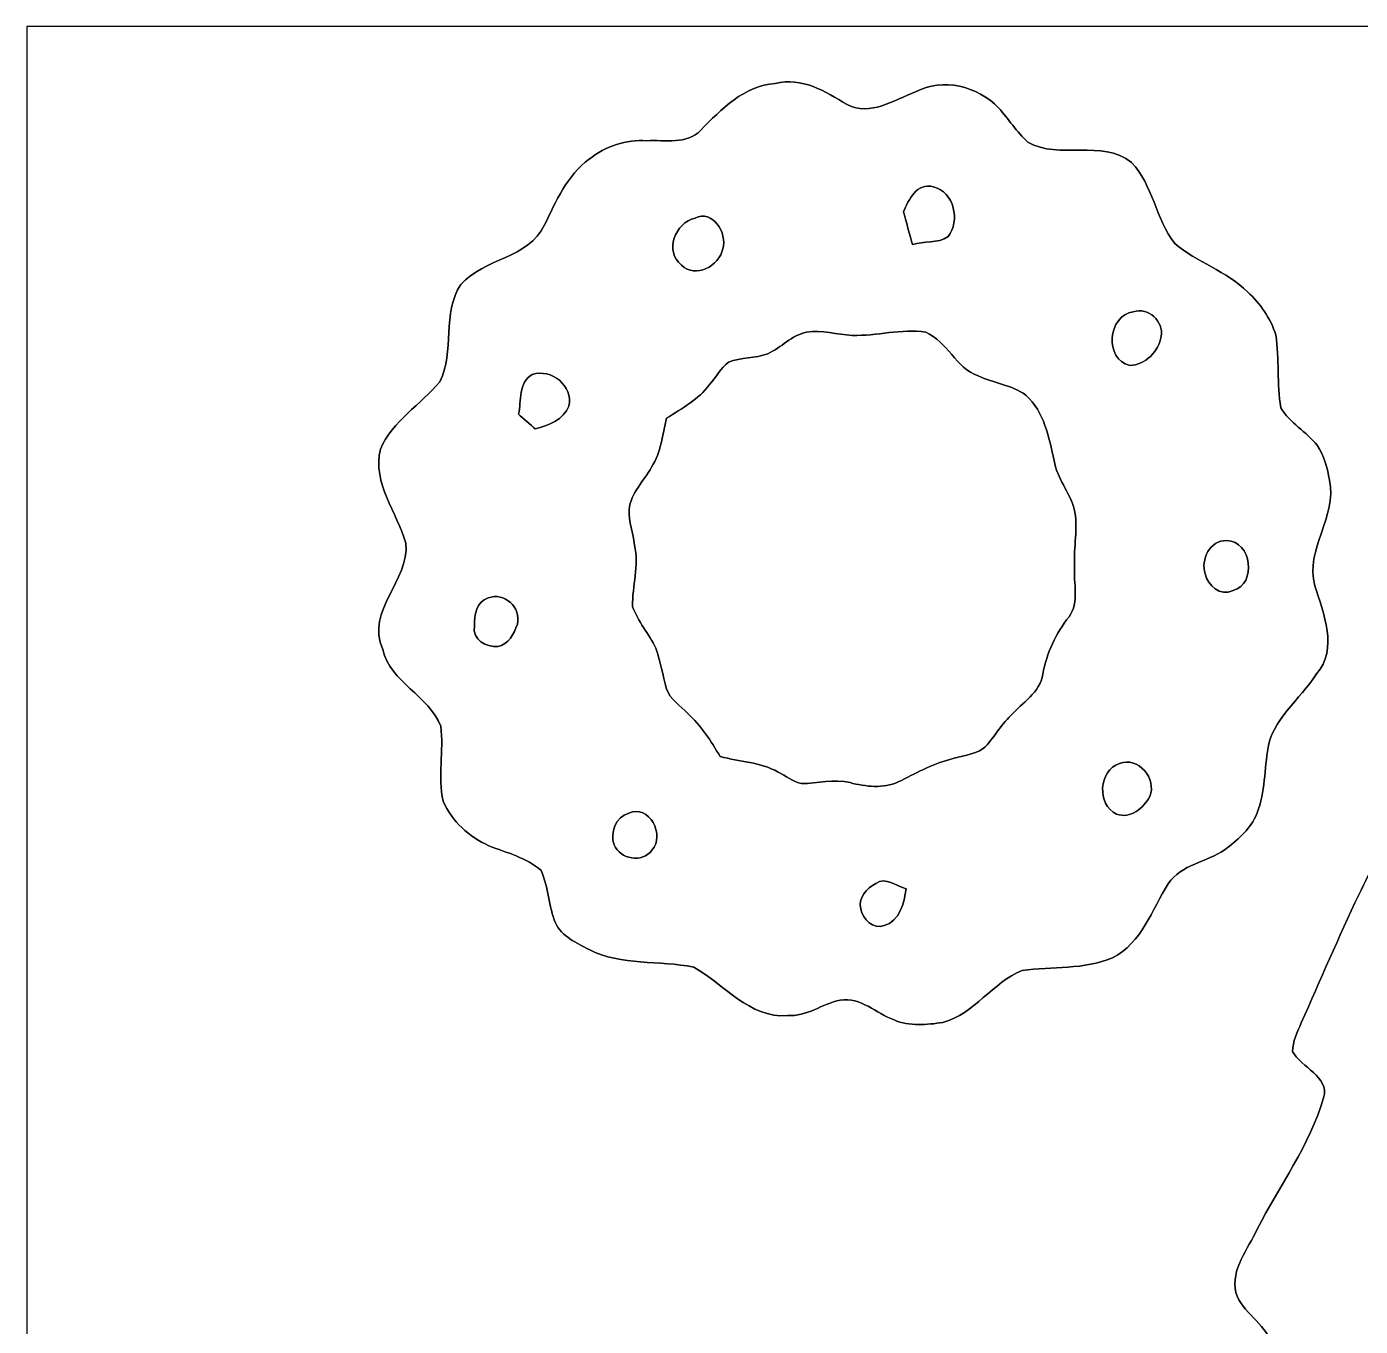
# Model space of a CAD drawing. Header units: centimetres. Extents: x -16.8 to 16.8, y -16.7 to 16.7.
# Drawn here: x -16.77 to 0.29, y 0.03 to 16.67 of the extents above; entities that cross this region are included whole.
import ezdxf

# ---------------------------------------------------------------- set-up
doc = ezdxf.new("R2010")
doc.units = ezdxf.units.CM
doc.header["$MEASUREMENT"] = 0
doc.layers.add('Layer 1', color=7, linetype='Continuous')

msp = doc.modelspace()

# ---------------------------------------------------------------- linework, layer by layer
at = {"layer": 'Layer 1', "color": 7}
for points, knots in [([(-16.77458, 16.66875), (-16.77458, 16.66875), (16.77458, 16.66875), (16.77458, 16.66875), (16.77458, 16.66875), (16.77458, 16.66875), (16.77458, -16.66875), (16.77458, -16.66875), (16.77458, -16.66875), (16.77458, -16.66875), (-16.77458, -16.66875), (-16.77458, -16.66875), (-16.77458, -16.66875), (-16.77458, -16.66875), (-16.77458, 16.66875), (-16.77458, 16.66875), (-16.77458, 16.66875), (-16.77458, 16.66875), (-16.77458, 16.66875), (-16.77458, 16.66875)], [0, 0, 0, 0, 0.16666667, 0.16666667, 0.16666667, 0.16666667, 0.33333333, 0.33333333, 0.33333333, 0.33333333, 0.5, 0.5, 0.5, 0.5, 0.66666667, 0.66666667, 0.66666667, 0.66666667, 1, 1, 1, 1]), ([(-7.19808, 15.94273), (-7.59354, 15.91451), (-7.88635, 15.60971), (-8.14846, 15.34477), (-8.14846, 15.34477), (-8.32132, 15.15216), (-8.61201, 15.22342), (-8.83849, 15.2086), (-8.83849, 15.2086), (-9.10449, 15.2273), (-9.36837, 15.14016), (-9.57509, 14.97365), (-9.57509, 14.97365), (-9.85943, 14.76657), (-9.99878, 14.43567), (-10.14801, 14.13051), (-10.14801, 14.13051), (-10.35368, 13.69836), (-10.92271, 13.70542), (-11.21833, 13.36957), (-11.21833, 13.36957), (-11.46528, 13.00339), (-11.29242, 12.50809), (-11.48786, 12.12391), (-11.48786, 12.12391), (-11.73057, 11.82793), (-12.09428, 11.62473), (-12.2488, 11.26102), (-12.2488, 11.26102), (-12.3504, 10.8137), (-12.03819, 10.4588), (-11.92248, 10.05805), (-11.92248, 10.05805), (-11.87415, 9.56698), (-12.44141, 9.20291), (-12.21846, 8.69703), (-12.21846, 8.69703), (-12.11827, 8.27087), (-11.62685, 8.11001), (-11.47657, 7.71349), (-11.47657, 7.71349), (-11.43212, 7.3981), (-11.51855, 7.07002), (-11.44693, 6.75569), (-11.44693, 6.75569), (-11.33581, 6.49817), (-11.11321, 6.29779), (-10.85956, 6.18384), (-10.85956, 6.18384), (-10.63237, 6.09177), (-10.37661, 6.03285), (-10.18928, 5.86493), (-10.18928, 5.86493), (-10.09932, 5.65221), (-10.09509, 5.40985), (-10.0076, 5.19501), (-10.0076, 5.19501), (-9.92752, 5.02179), (-9.73667, 4.93854), (-9.57686, 4.85352), (-9.57686, 4.85352), (-9.1634, 4.64467), (-8.67974, 4.72052), (-8.23948, 4.6295), (-8.23948, 4.6295), (-7.85001, 4.41713), (-7.52828, 3.97157), (-7.03933, 4.01003), (-7.03933, 4.01003), (-6.79238, 3.99344), (-6.59553, 4.1596), (-6.36517, 4.20793), (-6.36517, 4.20793), (-6.09812, 4.24886), (-5.90691, 4.03895), (-5.67514, 3.95358), (-5.67514, 3.95358), (-5.47829, 3.86856), (-5.25604, 3.89255), (-5.04966, 3.92077), (-5.04966, 3.92077), (-4.64503, 4.03331), (-4.41643, 4.43512), (-4.03401, 4.58858), (-4.03401, 4.58858), (-3.65266, 4.63762), (-3.24309, 4.59599), (-2.88078, 4.7498), (-2.88078, 4.7498), (-2.50578, 4.93712), (-2.37631, 5.3661), (-2.16747, 5.69701), (-2.16747, 5.69701), (-1.99778, 5.94924), (-1.67464, 5.97182), (-1.44039, 6.1341), (-1.44039, 6.1341), (-1.29081, 6.25228), (-1.13348, 6.37787), (-1.05022, 6.55461), (-1.05022, 6.55461), (-0.92851, 6.81708), (-0.93874, 7.11165), (-0.89817, 7.3914), (-0.89817, 7.3914), (-0.84843, 7.80274), (-0.47837, 8.05145), (-0.27023, 8.38306), (-0.27023, 8.38306), (0.01517, 8.70091), (-0.18486, 9.16376), (-0.29034, 9.51265), (-0.29034, 9.51265), (-0.42298, 9.98361), (0.00141, 10.39389), (-0.10478, 10.86379), (-0.10478, 10.86379), (-0.12841, 11.01972), (-0.17321, 11.17812), (-0.26141, 11.31041), (-0.26141, 11.31041), (-0.40252, 11.48397), (-0.60925, 11.59686), (-0.72778, 11.78983), (-0.72778, 11.78983), (-0.77858, 12.0964), (-0.74401, 12.4139), (-0.79163, 12.72187), (-0.79163, 12.72187), (-0.85513, 12.93601), (-0.98954, 13.1258), (-1.15394, 13.27467), (-1.15394, 13.27467), (-1.42205, 13.54137), (-1.79917, 13.65144), (-2.08456, 13.89486), (-2.08456, 13.89486), (-2.3308, 14.20883), (-2.35938, 14.63851), (-2.63596, 14.93202), (-2.63596, 14.93202), (-3.02013, 15.23294), (-3.556, 14.95919), (-3.96487, 15.19096), (-3.96487, 15.19096), (-4.10598, 15.3229), (-4.21111, 15.48694), (-4.33917, 15.63052), (-4.33917, 15.63052), (-4.60446, 15.9064), (-5.05213, 16.0214), (-5.40032, 15.83443), (-5.40032, 15.83443), (-5.6769, 15.73283), (-5.97747, 15.51622), (-6.27698, 15.67074), (-6.27698, 15.67074), (-6.55532, 15.84007), (-6.852, 16.02811), (-7.19808, 15.94273), (-7.19808, 15.94273), (-7.19808, 15.94273), (-7.19808, 15.94273), (-7.19808, 15.94273)], [0, 0, 0, 0, 0.02380952, 0.02380952, 0.02380952, 0.02380952, 0.04761905, 0.04761905, 0.04761905, 0.04761905, 0.07142857, 0.07142857, 0.07142857, 0.07142857, 0.0952381, 0.0952381, 0.0952381, 0.0952381, 0.11904762, 0.11904762, 0.11904762, 0.11904762, 0.14285714, 0.14285714, 0.14285714, 0.14285714, 0.16666667, 0.16666667, 0.16666667, 0.16666667, 0.19047619, 0.19047619, 0.19047619, 0.19047619, 0.21428571, 0.21428571, 0.21428571, 0.21428571, 0.23809524, 0.23809524, 0.23809524, 0.23809524, 0.26190476, 0.26190476, 0.26190476, 0.26190476, 0.28571429, 0.28571429, 0.28571429, 0.28571429, 0.30952381, 0.30952381, 0.30952381, 0.30952381, 0.33333333, 0.33333333, 0.33333333, 0.33333333, 0.35714286, 0.35714286, 0.35714286, 0.35714286, 0.38095238, 0.38095238, 0.38095238, 0.38095238, 0.4047619, 0.4047619, 0.4047619, 0.4047619, 0.42857143, 0.42857143, 0.42857143, 0.42857143, 0.45238095, 0.45238095, 0.45238095, 0.45238095, 0.47619048, 0.47619048, 0.47619048, 0.47619048, 0.5, 0.5, 0.5, 0.5, 0.52380952, 0.52380952, 0.52380952, 0.52380952, 0.54761905, 0.54761905, 0.54761905, 0.54761905, 0.57142857, 0.57142857, 0.57142857, 0.57142857, 0.5952381, 0.5952381, 0.5952381, 0.5952381, 0.61904762, 0.61904762, 0.61904762, 0.61904762, 0.64285714, 0.64285714, 0.64285714, 0.64285714, 0.66666667, 0.66666667, 0.66666667, 0.66666667, 0.69047619, 0.69047619, 0.69047619, 0.69047619, 0.71428571, 0.71428571, 0.71428571, 0.71428571, 0.73809524, 0.73809524, 0.73809524, 0.73809524, 0.76190476, 0.76190476, 0.76190476, 0.76190476, 0.78571429, 0.78571429, 0.78571429, 0.78571429, 0.80952381, 0.80952381, 0.80952381, 0.80952381, 0.83333333, 0.83333333, 0.83333333, 0.83333333, 0.85714286, 0.85714286, 0.85714286, 0.85714286, 0.88095238, 0.88095238, 0.88095238, 0.88095238, 0.9047619, 0.9047619, 0.9047619, 0.9047619, 0.92857143, 0.92857143, 0.92857143, 0.92857143, 0.95238095, 0.95238095, 0.95238095, 0.95238095, 1, 1, 1, 1]), ([(-5.55484, 14.29985), (-5.48852, 14.45084), (-5.38551, 14.68155), (-5.17208, 14.61699), (-5.17208, 14.61699), (-4.90643, 14.55843), (-4.82494, 14.1792), (-4.98475, 13.98129), (-4.98475, 13.98129), (-5.11351, 13.88851), (-5.29802, 13.92978), (-5.44089, 13.87969), (-5.44089, 13.87969), (-5.46947, 13.98482), (-5.52626, 14.19472), (-5.55484, 14.29985)], [0, 0, 0, 0, 0.2, 0.2, 0.2, 0.2, 0.4, 0.4, 0.4, 0.4, 0.6, 0.6, 0.6, 0.6, 1, 1, 1, 1]), ([(-8.22184, 14.21836), (-7.99606, 14.33089), (-7.80697, 14.02468), (-7.86624, 13.82536), (-7.86624, 13.82536), (-7.90893, 13.60734), (-8.21866, 13.43731), (-8.3947, 13.61757), (-8.3947, 13.61757), (-8.62365, 13.78973), (-8.47443, 14.16121), (-8.22184, 14.21836)], [0, 0, 0, 0, 0.25, 0.25, 0.25, 0.25, 0.5, 0.5, 0.5, 0.5, 1, 1, 1, 1]), ([(-2.61373, 13.01715), (-2.42253, 13.08629), (-2.2225, 12.89262), (-2.25778, 12.70459), (-2.25778, 12.70459), (-2.28706, 12.51303), (-2.46168, 12.33487), (-2.65924, 12.33346), (-2.65924, 12.33346), (-2.98768, 12.40155), (-2.94146, 12.97905), (-2.61373, 13.01715)], [0, 0, 0, 0, 0.25, 0.25, 0.25, 0.25, 0.5, 0.5, 0.5, 0.5, 1, 1, 1, 1]), ([(-6.79626, 12.75962), (-6.59906, 12.79172), (-6.40609, 12.72364), (-6.20995, 12.71729), (-6.20995, 12.71729), (-5.89668, 12.70529), (-5.58236, 12.8083), (-5.27015, 12.7568), (-5.27015, 12.7568), (-4.99286, 12.63967), (-4.88491, 12.29995), (-4.5974, 12.198), (-4.5974, 12.198), (-4.39879, 12.10839), (-4.16948, 12.08158), (-3.98956, 11.95211), (-3.98956, 11.95211), (-3.75003, 11.73868), (-3.69535, 11.41095), (-3.6262, 11.11568), (-3.6262, 11.11568), (-3.59093, 10.8899), (-3.43394, 10.71245), (-3.37009, 10.49761), (-3.37009, 10.49761), (-3.31576, 10.25313), (-3.38032, 10.00548), (-3.3655, 9.75889), (-3.3655, 9.75889), (-3.38279, 9.54758), (-3.29918, 9.30134), (-3.4357, 9.11542), (-3.4357, 9.11542), (-3.60645, 8.90058), (-3.7211, 8.65117), (-3.77331, 8.38165), (-3.77331, 8.38165), (-3.80753, 8.1407), (-4.03543, 8.01723), (-4.18112, 7.84895), (-4.18112, 7.84895), (-4.31765, 7.72477), (-4.40055, 7.55438), (-4.53355, 7.42738), (-4.53355, 7.42738), (-4.65914, 7.34166), (-4.82177, 7.33778), (-4.96182, 7.28874), (-4.96182, 7.28874), (-5.19642, 7.22912), (-5.40526, 7.10389), (-5.62257, 7.00123), (-5.62257, 7.00123), (-5.81519, 6.91197), (-6.03991, 6.93984), (-6.23888, 6.99206), (-6.23888, 6.99206), (-6.44384, 7.04638), (-6.65304, 6.97442), (-6.85941, 6.97971), (-6.85941, 6.97971), (-6.96983, 7.00123), (-7.05944, 7.0799), (-7.15963, 7.12611), (-7.15963, 7.12611), (-7.38434, 7.25876), (-7.65563, 7.25664), (-7.90081, 7.32719), (-7.90081, 7.32719), (-8.0204, 7.52299), (-8.14141, 7.72301), (-8.31533, 7.87576), (-8.31533, 7.87576), (-8.40669, 7.97807), (-8.54357, 8.05533), (-8.58696, 8.19326), (-8.58696, 8.19326), (-8.63424, 8.36612), (-8.66563, 8.54392), (-8.72243, 8.71396), (-8.72243, 8.71396), (-8.81204, 8.8967), (-8.95668, 9.05298), (-9.02053, 9.24842), (-9.02053, 9.24842), (-9.0297, 9.51018), (-8.93057, 9.77159), (-8.9976, 10.033), (-8.9976, 10.033), (-9.01277, 10.18434), (-9.07239, 10.33145), (-9.06709, 10.48456), (-9.06709, 10.48456), (-9.04628, 10.70222), (-8.87554, 10.84933), (-8.77746, 11.03171), (-8.77746, 11.03171), (-8.65505, 11.21798), (-8.64235, 11.44729), (-8.58661, 11.65684), (-8.58661, 11.65684), (-8.39117, 11.78419), (-8.17421, 11.89461), (-8.03522, 12.08864), (-8.03522, 12.08864), (-7.95267, 12.18142), (-7.89129, 12.29572), (-7.79321, 12.37439), (-7.79321, 12.37439), (-7.63305, 12.43753), (-7.45208, 12.41742), (-7.29192, 12.48234), (-7.29192, 12.48234), (-7.11906, 12.55959), (-6.98535, 12.71764), (-6.79626, 12.75962)], [0, 0, 0, 0, 0.03333333, 0.03333333, 0.03333333, 0.03333333, 0.06666667, 0.06666667, 0.06666667, 0.06666667, 0.1, 0.1, 0.1, 0.1, 0.13333333, 0.13333333, 0.13333333, 0.13333333, 0.16666667, 0.16666667, 0.16666667, 0.16666667, 0.2, 0.2, 0.2, 0.2, 0.23333333, 0.23333333, 0.23333333, 0.23333333, 0.26666667, 0.26666667, 0.26666667, 0.26666667, 0.3, 0.3, 0.3, 0.3, 0.33333333, 0.33333333, 0.33333333, 0.33333333, 0.36666667, 0.36666667, 0.36666667, 0.36666667, 0.4, 0.4, 0.4, 0.4, 0.43333333, 0.43333333, 0.43333333, 0.43333333, 0.46666667, 0.46666667, 0.46666667, 0.46666667, 0.5, 0.5, 0.5, 0.5, 0.53333333, 0.53333333, 0.53333333, 0.53333333, 0.56666667, 0.56666667, 0.56666667, 0.56666667, 0.6, 0.6, 0.6, 0.6, 0.63333333, 0.63333333, 0.63333333, 0.63333333, 0.66666667, 0.66666667, 0.66666667, 0.66666667, 0.7, 0.7, 0.7, 0.7, 0.73333333, 0.73333333, 0.73333333, 0.73333333, 0.76666667, 0.76666667, 0.76666667, 0.76666667, 0.8, 0.8, 0.8, 0.8, 0.83333333, 0.83333333, 0.83333333, 0.83333333, 0.86666667, 0.86666667, 0.86666667, 0.86666667, 0.9, 0.9, 0.9, 0.9, 0.93333333, 0.93333333, 0.93333333, 0.93333333, 1, 1, 1, 1]), ([(-10.30499, 12.21528), (-10.05981, 12.29642), (-9.78112, 12.0717), (-9.83509, 11.81276), (-9.83509, 11.81276), (-9.90177, 11.63355), (-10.10214, 11.56617), (-10.26901, 11.51855), (-10.26901, 11.51855), (-10.32157, 11.56617), (-10.42705, 11.66107), (-10.47997, 11.70834), (-10.47997, 11.70834), (-10.44328, 11.87662), (-10.4835, 12.11545), (-10.30499, 12.21528)], [0, 0, 0, 0, 0.2, 0.2, 0.2, 0.2, 0.4, 0.4, 0.4, 0.4, 0.6, 0.6, 0.6, 0.6, 1, 1, 1, 1]), ([(-1.42099, 10.08909), (-1.09714, 10.08697), (-1.02941, 9.53523), (-1.33703, 9.44915), (-1.33703, 9.44915), (-1.5053, 9.36872), (-1.65664, 9.51512), (-1.69474, 9.66364), (-1.69474, 9.66364), (-1.75578, 9.84109), (-1.63089, 10.10356), (-1.42099, 10.08909)], [0, 0, 0, 0, 0.25, 0.25, 0.25, 0.25, 0.5, 0.5, 0.5, 0.5, 1, 1, 1, 1]), ([(-10.86979, 9.35567), (-10.66094, 9.43645), (-10.44328, 9.23149), (-10.49584, 9.01876), (-10.49584, 9.01876), (-10.53959, 8.90094), (-10.60591, 8.75524), (-10.74596, 8.73548), (-10.74596, 8.73548), (-10.89166, 8.72172), (-11.07934, 8.8198), (-11.043, 8.9983), (-11.043, 8.9983), (-11.05429, 9.13201), (-11.01619, 9.31263), (-10.86979, 9.35567)], [0, 0, 0, 0, 0.2, 0.2, 0.2, 0.2, 0.4, 0.4, 0.4, 0.4, 0.6, 0.6, 0.6, 0.6, 1, 1, 1, 1]), ([(-2.79012, 7.23618), (-2.55094, 7.33143), (-2.30858, 7.04215), (-2.40348, 6.8139), (-2.40348, 6.8139), (-2.4832, 6.66609), (-2.64583, 6.52251), (-2.82928, 6.58883), (-2.82928, 6.58883), (-3.08328, 6.7123), (-3.05999, 7.14834), (-2.79012, 7.23618)], [0, 0, 0, 0, 0.25, 0.25, 0.25, 0.25, 0.5, 0.5, 0.5, 0.5, 1, 1, 1, 1]), ([(-9.06921, 6.60082), (-8.81063, 6.71901), (-8.59861, 6.31719), (-8.77358, 6.1274), (-8.77358, 6.1274), (-8.89282, 5.95736), (-9.18281, 6.01098), (-9.25654, 6.19619), (-9.25654, 6.19619), (-9.31545, 6.34965), (-9.23431, 6.55673), (-9.06921, 6.60082)], [0, 0, 0, 0, 0.25, 0.25, 0.25, 0.25, 0.5, 0.5, 0.5, 0.5, 1, 1, 1, 1]), ([(0.80363, 6.52956), (0.58208, 6.2297), (0.43815, 5.88433), (0.26987, 5.55378), (0.26987, 5.55378), (0.01305, 5.01297), (-0.22296, 4.46264), (-0.46426, 3.91513), (-0.46426, 3.91513), (-0.51435, 3.79871), (-0.57503, 3.68018), (-0.57644, 3.55071), (-0.57644, 3.55071), (-0.46637, 3.3401), (-0.10372, 3.23638), (-0.17815, 2.95698), (-0.17815, 2.95698), (-0.35807, 2.3495), (-0.74048, 1.83339), (-1.02764, 1.27564), (-1.02764, 1.27564), (-1.14582, 1.02059), (-1.36984, 0.76376), (-1.30034, 0.46426), (-1.30034, 0.46426), (-1.22238, 0.20496), (-0.93098, 0.07655), (-0.84914, -0.17886), (-0.84914, -0.17886), (-0.84102, -0.36019), (-0.92886, -0.5334), (-0.99272, -0.69956), (-0.99272, -0.69956), (-1.38359, -1.51306), (-1.90747, -2.25143), (-2.38125, -3.01696), (-2.38125, -3.01696), (-2.43593, -3.11503), (-2.50896, -3.21381), (-2.51601, -3.33022), (-2.51601, -3.33022), (-2.42288, -3.54259), (-2.16782, -3.6255), (-2.06693, -3.83223), (-2.06693, -3.83223), (-2.04329, -4.0453), (-2.18405, -4.21393), (-2.27965, -4.3882), (-2.27965, -4.3882), (-2.83528, -5.2705), (-3.49109, -6.08436), (-4.05448, -6.96172), (-4.05448, -6.96172), (-3.38596, -7.61577), (-2.40383, -7.81367), (-1.49895, -7.78298), (-1.49895, -7.78298), (-1.06609, -7.79392), (-0.64488, -7.68491), (-0.21625, -7.64999), (-0.21625, -7.64999), (0.01799, -7.62776), (0.1337, -7.91563), (0.15028, -8.10613), (0.15028, -8.10613), (0.17709, -8.59543), (-0.04516, -9.06604), (0.00423, -9.55675), (0.00423, -9.55675), (0.01446, -9.7596), (0.14676, -9.9822), (0.37147, -9.99278), (0.37147, -9.99278), (0.77082, -10.04394), (1.18921, -10.0651), (1.57762, -9.93634), (1.57762, -9.93634), (1.79317, -9.83615), (1.87925, -9.55499), (1.84326, -9.33309), (1.84326, -9.33309), (1.81046, -8.75489), (1.53141, -8.13012), (1.86443, -7.58754), (1.86443, -7.58754), (2.62714, -7.67715), (3.40078, -7.71596), (4.16454, -7.61965), (4.16454, -7.61965), (4.73816, -7.55544), (5.33541, -7.40728), (5.77462, -7.00934), (5.77462, -7.00934), (5.82683, -6.94937), (5.90056, -6.86364), (5.84906, -6.78145), (5.84906, -6.78145), (5.41373, -6.06178), (4.80377, -5.47441), (4.27672, -4.82459), (4.27672, -4.82459), (4.10739, -4.60622), (3.8989, -4.40196), (3.79906, -4.13949), (3.79906, -4.13949), (3.72604, -3.79554), (4.13773, -3.67277), (4.24815, -3.40007), (4.24815, -3.40007), (4.26649, -3.23638), (4.18994, -3.08222), (4.11057, -2.94569), (4.11057, -2.94569), (3.68371, -2.20133), (3.21874, -1.47955), (2.7873, -0.73801), (2.7873, -0.73801), (2.66947, -0.53481), (2.54106, -0.33373), (2.46556, -0.11042), (2.46556, -0.11042), (2.43487, -0.02893), (2.47791, 0.05327), (2.534, 0.11077), (2.534, 0.11077), (2.69381, 0.27799), (2.90336, 0.41451), (3.00143, 0.63183), (3.00143, 0.63183), (3.05188, 0.75918), (2.93582, 0.87277), (2.88643, 0.98037), (2.88643, 0.98037), (2.5594, 1.47496), (2.19781, 1.94663), (1.89195, 2.45533), (1.89195, 2.45533), (1.7653, 2.667), (1.66934, 2.89807), (1.62489, 3.14149), (1.62489, 3.14149), (1.76177, 3.27378), (1.911, 3.39549), (2.0253, 3.54894), (2.0253, 3.54894), (2.07645, 3.60786), (2.0447, 3.68935), (2.02847, 3.75497), (2.02847, 3.75497), (1.76636, 4.53143), (1.42487, 5.27791), (1.08373, 6.02156), (1.08373, 6.02156), (1.00259, 6.1976), (0.91264, 6.3694), (0.80363, 6.52956), (0.80363, 6.52956), (0.80363, 6.52956), (0.80363, 6.52956), (0.80363, 6.52956)], [0, 0, 0, 0, 0.02439024, 0.02439024, 0.02439024, 0.02439024, 0.04878049, 0.04878049, 0.04878049, 0.04878049, 0.07317073, 0.07317073, 0.07317073, 0.07317073, 0.09756098, 0.09756098, 0.09756098, 0.09756098, 0.12195122, 0.12195122, 0.12195122, 0.12195122, 0.14634146, 0.14634146, 0.14634146, 0.14634146, 0.17073171, 0.17073171, 0.17073171, 0.17073171, 0.19512195, 0.19512195, 0.19512195, 0.19512195, 0.2195122, 0.2195122, 0.2195122, 0.2195122, 0.24390244, 0.24390244, 0.24390244, 0.24390244, 0.26829268, 0.26829268, 0.26829268, 0.26829268, 0.29268293, 0.29268293, 0.29268293, 0.29268293, 0.31707317, 0.31707317, 0.31707317, 0.31707317, 0.34146341, 0.34146341, 0.34146341, 0.34146341, 0.36585366, 0.36585366, 0.36585366, 0.36585366, 0.3902439, 0.3902439, 0.3902439, 0.3902439, 0.41463415, 0.41463415, 0.41463415, 0.41463415, 0.43902439, 0.43902439, 0.43902439, 0.43902439, 0.46341463, 0.46341463, 0.46341463, 0.46341463, 0.48780488, 0.48780488, 0.48780488, 0.48780488, 0.51219512, 0.51219512, 0.51219512, 0.51219512, 0.53658537, 0.53658537, 0.53658537, 0.53658537, 0.56097561, 0.56097561, 0.56097561, 0.56097561, 0.58536585, 0.58536585, 0.58536585, 0.58536585, 0.6097561, 0.6097561, 0.6097561, 0.6097561, 0.63414634, 0.63414634, 0.63414634, 0.63414634, 0.65853659, 0.65853659, 0.65853659, 0.65853659, 0.68292683, 0.68292683, 0.68292683, 0.68292683, 0.70731707, 0.70731707, 0.70731707, 0.70731707, 0.73170732, 0.73170732, 0.73170732, 0.73170732, 0.75609756, 0.75609756, 0.75609756, 0.75609756, 0.7804878, 0.7804878, 0.7804878, 0.7804878, 0.80487805, 0.80487805, 0.80487805, 0.80487805, 0.82926829, 0.82926829, 0.82926829, 0.82926829, 0.85365854, 0.85365854, 0.85365854, 0.85365854, 0.87804878, 0.87804878, 0.87804878, 0.87804878, 0.90243902, 0.90243902, 0.90243902, 0.90243902, 0.92682927, 0.92682927, 0.92682927, 0.92682927, 0.95121951, 0.95121951, 0.95121951, 0.95121951, 1, 1, 1, 1]), ([(-5.91009, 5.70159), (-5.78309, 5.78838), (-5.64656, 5.66914), (-5.52168, 5.63421), (-5.52168, 5.63421), (-5.5439, 5.45606), (-5.60211, 5.21688), (-5.80214, 5.16149), (-5.80214, 5.16149), (-5.94219, 5.10963), (-6.07977, 5.24016), (-6.09918, 5.37386), (-6.09918, 5.37386), (-6.1408, 5.51356), (-6.0265, 5.64198), (-5.91009, 5.70159)], [0, 0, 0, 0, 0.2, 0.2, 0.2, 0.2, 0.4, 0.4, 0.4, 0.4, 0.6, 0.6, 0.6, 0.6, 1, 1, 1, 1])]:
    msp.add_open_spline(points, degree=3, knots=knots, dxfattribs=at)
at = {"layer": 'Layer 1', "color": 251}
for points, knots in [([(-7.19808, 15.94273), (-6.852, 16.02811), (-6.55532, 15.84007), (-6.27698, 15.67074), (-6.27698, 15.67074), (-5.97747, 15.51622), (-5.6769, 15.73283), (-5.40032, 15.83443), (-5.40032, 15.83443), (-5.05213, 16.0214), (-4.60446, 15.9064), (-4.33917, 15.63052), (-4.33917, 15.63052), (-4.21111, 15.48694), (-4.10598, 15.3229), (-3.96487, 15.19096), (-3.96487, 15.19096), (-3.556, 14.95919), (-3.02013, 15.23294), (-2.63596, 14.93202), (-2.63596, 14.93202), (-2.35938, 14.63851), (-2.3308, 14.20883), (-2.08456, 13.89486), (-2.08456, 13.89486), (-1.79917, 13.65144), (-1.42205, 13.54137), (-1.15394, 13.27467), (-1.15394, 13.27467), (-0.98954, 13.1258), (-0.85513, 12.93601), (-0.79163, 12.72187), (-0.79163, 12.72187), (-0.74401, 12.4139), (-0.77858, 12.0964), (-0.72778, 11.78983), (-0.72778, 11.78983), (-0.60925, 11.59686), (-0.40252, 11.48397), (-0.26141, 11.31041), (-0.26141, 11.31041), (-0.17321, 11.17812), (-0.12841, 11.01972), (-0.10478, 10.86379), (-0.10478, 10.86379), (0.00141, 10.39389), (-0.42298, 9.98361), (-0.29034, 9.51265), (-0.29034, 9.51265), (-0.18486, 9.16376), (0.01517, 8.70091), (-0.27023, 8.38306), (-0.27023, 8.38306), (-0.47837, 8.05145), (-0.84843, 7.80274), (-0.89817, 7.3914), (-0.89817, 7.3914), (-0.93874, 7.11165), (-0.92851, 6.81708), (-1.05022, 6.55461), (-1.05022, 6.55461), (-1.13348, 6.37787), (-1.29081, 6.25228), (-1.44039, 6.1341), (-1.44039, 6.1341), (-1.67464, 5.97182), (-1.99778, 5.94924), (-2.16747, 5.69701), (-2.16747, 5.69701), (-2.37631, 5.3661), (-2.50578, 4.93712), (-2.88078, 4.7498), (-2.88078, 4.7498), (-3.24309, 4.59599), (-3.65266, 4.63762), (-4.03401, 4.58858), (-4.03401, 4.58858), (-4.41643, 4.43512), (-4.64503, 4.03331), (-5.04966, 3.92077), (-5.04966, 3.92077), (-5.25604, 3.89255), (-5.47829, 3.86856), (-5.67514, 3.95358), (-5.67514, 3.95358), (-5.90691, 4.03895), (-6.09812, 4.24886), (-6.36517, 4.20793), (-6.36517, 4.20793), (-6.59553, 4.1596), (-6.79238, 3.99344), (-7.03933, 4.01003), (-7.03933, 4.01003), (-7.52828, 3.97157), (-7.85001, 4.41713), (-8.23948, 4.6295), (-8.23948, 4.6295), (-8.67974, 4.72052), (-9.1634, 4.64467), (-9.57686, 4.85352), (-9.57686, 4.85352), (-9.73667, 4.93854), (-9.92752, 5.02179), (-10.0076, 5.19501), (-10.0076, 5.19501), (-10.09509, 5.40985), (-10.09932, 5.65221), (-10.18928, 5.86493), (-10.18928, 5.86493), (-10.37661, 6.03285), (-10.63237, 6.09177), (-10.85956, 6.18384), (-10.85956, 6.18384), (-11.11321, 6.29779), (-11.33581, 6.49817), (-11.44693, 6.75569), (-11.44693, 6.75569), (-11.51855, 7.07002), (-11.43212, 7.3981), (-11.47657, 7.71349), (-11.47657, 7.71349), (-11.62685, 8.11001), (-12.11827, 8.27087), (-12.21846, 8.69703), (-12.21846, 8.69703), (-12.44141, 9.20291), (-11.87415, 9.56698), (-11.92248, 10.05805), (-11.92248, 10.05805), (-12.03819, 10.4588), (-12.3504, 10.8137), (-12.2488, 11.26102), (-12.2488, 11.26102), (-12.09428, 11.62473), (-11.73057, 11.82793), (-11.48786, 12.12391), (-11.48786, 12.12391), (-11.29242, 12.50809), (-11.46528, 13.00339), (-11.21833, 13.36957), (-11.21833, 13.36957), (-10.92271, 13.70542), (-10.35368, 13.69836), (-10.14801, 14.13051), (-10.14801, 14.13051), (-9.99878, 14.43567), (-9.85943, 14.76657), (-9.57509, 14.97365), (-9.57509, 14.97365), (-9.36837, 15.14016), (-9.10449, 15.2273), (-8.83849, 15.2086), (-8.83849, 15.2086), (-8.61201, 15.22342), (-8.32132, 15.15216), (-8.14846, 15.34477), (-8.14846, 15.34477), (-7.88635, 15.60971), (-7.59354, 15.91451), (-7.19808, 15.94273), (-7.19808, 15.94273), (-7.19808, 15.94273), (-7.19808, 15.94273), (-7.19808, 15.94273)], [0, 0, 0, 0, 0.02380952, 0.02380952, 0.02380952, 0.02380952, 0.04761905, 0.04761905, 0.04761905, 0.04761905, 0.07142857, 0.07142857, 0.07142857, 0.07142857, 0.0952381, 0.0952381, 0.0952381, 0.0952381, 0.11904762, 0.11904762, 0.11904762, 0.11904762, 0.14285714, 0.14285714, 0.14285714, 0.14285714, 0.16666667, 0.16666667, 0.16666667, 0.16666667, 0.19047619, 0.19047619, 0.19047619, 0.19047619, 0.21428571, 0.21428571, 0.21428571, 0.21428571, 0.23809524, 0.23809524, 0.23809524, 0.23809524, 0.26190476, 0.26190476, 0.26190476, 0.26190476, 0.28571429, 0.28571429, 0.28571429, 0.28571429, 0.30952381, 0.30952381, 0.30952381, 0.30952381, 0.33333333, 0.33333333, 0.33333333, 0.33333333, 0.35714286, 0.35714286, 0.35714286, 0.35714286, 0.38095238, 0.38095238, 0.38095238, 0.38095238, 0.4047619, 0.4047619, 0.4047619, 0.4047619, 0.42857143, 0.42857143, 0.42857143, 0.42857143, 0.45238095, 0.45238095, 0.45238095, 0.45238095, 0.47619048, 0.47619048, 0.47619048, 0.47619048, 0.5, 0.5, 0.5, 0.5, 0.52380952, 0.52380952, 0.52380952, 0.52380952, 0.54761905, 0.54761905, 0.54761905, 0.54761905, 0.57142857, 0.57142857, 0.57142857, 0.57142857, 0.5952381, 0.5952381, 0.5952381, 0.5952381, 0.61904762, 0.61904762, 0.61904762, 0.61904762, 0.64285714, 0.64285714, 0.64285714, 0.64285714, 0.66666667, 0.66666667, 0.66666667, 0.66666667, 0.69047619, 0.69047619, 0.69047619, 0.69047619, 0.71428571, 0.71428571, 0.71428571, 0.71428571, 0.73809524, 0.73809524, 0.73809524, 0.73809524, 0.76190476, 0.76190476, 0.76190476, 0.76190476, 0.78571429, 0.78571429, 0.78571429, 0.78571429, 0.80952381, 0.80952381, 0.80952381, 0.80952381, 0.83333333, 0.83333333, 0.83333333, 0.83333333, 0.85714286, 0.85714286, 0.85714286, 0.85714286, 0.88095238, 0.88095238, 0.88095238, 0.88095238, 0.9047619, 0.9047619, 0.9047619, 0.9047619, 0.92857143, 0.92857143, 0.92857143, 0.92857143, 0.95238095, 0.95238095, 0.95238095, 0.95238095, 1, 1, 1, 1]), ([(-5.55484, 14.29985), (-5.52626, 14.19472), (-5.46947, 13.98482), (-5.44089, 13.87969), (-5.44089, 13.87969), (-5.29802, 13.92978), (-5.11351, 13.88851), (-4.98475, 13.98129), (-4.98475, 13.98129), (-4.82494, 14.1792), (-4.90643, 14.55843), (-5.17208, 14.61699), (-5.17208, 14.61699), (-5.38551, 14.68155), (-5.48852, 14.45084), (-5.55484, 14.29985), (-5.55484, 14.29985), (-5.55484, 14.29985), (-5.55484, 14.29985), (-5.55484, 14.29985)], [0, 0, 0, 0, 0.16666667, 0.16666667, 0.16666667, 0.16666667, 0.33333333, 0.33333333, 0.33333333, 0.33333333, 0.5, 0.5, 0.5, 0.5, 0.66666667, 0.66666667, 0.66666667, 0.66666667, 1, 1, 1, 1]), ([(-8.22184, 14.21836), (-8.47443, 14.16121), (-8.62365, 13.78973), (-8.3947, 13.61757), (-8.3947, 13.61757), (-8.21866, 13.43731), (-7.90893, 13.60734), (-7.86624, 13.82536), (-7.86624, 13.82536), (-7.80697, 14.02468), (-7.99606, 14.33089), (-8.22184, 14.21836), (-8.22184, 14.21836), (-8.22184, 14.21836), (-8.22184, 14.21836), (-8.22184, 14.21836)], [0, 0, 0, 0, 0.2, 0.2, 0.2, 0.2, 0.4, 0.4, 0.4, 0.4, 0.6, 0.6, 0.6, 0.6, 1, 1, 1, 1]), ([(-2.61373, 13.01715), (-2.94146, 12.97905), (-2.98768, 12.40155), (-2.65924, 12.33346), (-2.65924, 12.33346), (-2.46168, 12.33487), (-2.28706, 12.51303), (-2.25778, 12.70459), (-2.25778, 12.70459), (-2.2225, 12.89262), (-2.42253, 13.08629), (-2.61373, 13.01715), (-2.61373, 13.01715), (-2.61373, 13.01715), (-2.61373, 13.01715), (-2.61373, 13.01715)], [0, 0, 0, 0, 0.2, 0.2, 0.2, 0.2, 0.4, 0.4, 0.4, 0.4, 0.6, 0.6, 0.6, 0.6, 1, 1, 1, 1]), ([(-6.79626, 12.75962), (-6.98535, 12.71764), (-7.11906, 12.55959), (-7.29192, 12.48234), (-7.29192, 12.48234), (-7.45208, 12.41742), (-7.63305, 12.43753), (-7.79321, 12.37439), (-7.79321, 12.37439), (-7.89129, 12.29572), (-7.95267, 12.18142), (-8.03522, 12.08864), (-8.03522, 12.08864), (-8.17421, 11.89461), (-8.39117, 11.78419), (-8.58661, 11.65684), (-8.58661, 11.65684), (-8.64235, 11.44729), (-8.65505, 11.21798), (-8.77746, 11.03171), (-8.77746, 11.03171), (-8.87554, 10.84933), (-9.04628, 10.70222), (-9.06709, 10.48456), (-9.06709, 10.48456), (-9.07239, 10.33145), (-9.01277, 10.18434), (-8.9976, 10.033), (-8.9976, 10.033), (-8.93057, 9.77159), (-9.0297, 9.51018), (-9.02053, 9.24842), (-9.02053, 9.24842), (-8.95668, 9.05298), (-8.81204, 8.8967), (-8.72243, 8.71396), (-8.72243, 8.71396), (-8.66563, 8.54392), (-8.63424, 8.36612), (-8.58696, 8.19326), (-8.58696, 8.19326), (-8.54357, 8.05533), (-8.40669, 7.97807), (-8.31533, 7.87576), (-8.31533, 7.87576), (-8.14141, 7.72301), (-8.0204, 7.52299), (-7.90081, 7.32719), (-7.90081, 7.32719), (-7.65563, 7.25664), (-7.38434, 7.25876), (-7.15963, 7.12611), (-7.15963, 7.12611), (-7.05944, 7.0799), (-6.96983, 7.00123), (-6.85941, 6.97971), (-6.85941, 6.97971), (-6.65304, 6.97442), (-6.44384, 7.04638), (-6.23888, 6.99206), (-6.23888, 6.99206), (-6.03991, 6.93984), (-5.81519, 6.91197), (-5.62257, 7.00123), (-5.62257, 7.00123), (-5.40526, 7.10389), (-5.19642, 7.22912), (-4.96182, 7.28874), (-4.96182, 7.28874), (-4.82177, 7.33778), (-4.65914, 7.34166), (-4.53355, 7.42738), (-4.53355, 7.42738), (-4.40055, 7.55438), (-4.31765, 7.72477), (-4.18112, 7.84895), (-4.18112, 7.84895), (-4.03543, 8.01723), (-3.80753, 8.1407), (-3.77331, 8.38165), (-3.77331, 8.38165), (-3.7211, 8.65117), (-3.60645, 8.90058), (-3.4357, 9.11542), (-3.4357, 9.11542), (-3.29918, 9.30134), (-3.38279, 9.54758), (-3.3655, 9.75889), (-3.3655, 9.75889), (-3.38032, 10.00548), (-3.31576, 10.25313), (-3.37009, 10.49761), (-3.37009, 10.49761), (-3.43394, 10.71245), (-3.59093, 10.8899), (-3.6262, 11.11568), (-3.6262, 11.11568), (-3.69535, 11.41095), (-3.75003, 11.73868), (-3.98956, 11.95211), (-3.98956, 11.95211), (-4.16948, 12.08158), (-4.39879, 12.10839), (-4.5974, 12.198), (-4.5974, 12.198), (-4.88491, 12.29995), (-4.99286, 12.63967), (-5.27015, 12.7568), (-5.27015, 12.7568), (-5.58236, 12.8083), (-5.89668, 12.70529), (-6.20995, 12.71729), (-6.20995, 12.71729), (-6.40609, 12.72364), (-6.59906, 12.79172), (-6.79626, 12.75962), (-6.79626, 12.75962), (-6.79626, 12.75962), (-6.79626, 12.75962), (-6.79626, 12.75962)], [0, 0, 0, 0, 0.03225806, 0.03225806, 0.03225806, 0.03225806, 0.06451613, 0.06451613, 0.06451613, 0.06451613, 0.09677419, 0.09677419, 0.09677419, 0.09677419, 0.12903226, 0.12903226, 0.12903226, 0.12903226, 0.16129032, 0.16129032, 0.16129032, 0.16129032, 0.19354839, 0.19354839, 0.19354839, 0.19354839, 0.22580645, 0.22580645, 0.22580645, 0.22580645, 0.25806452, 0.25806452, 0.25806452, 0.25806452, 0.29032258, 0.29032258, 0.29032258, 0.29032258, 0.32258065, 0.32258065, 0.32258065, 0.32258065, 0.35483871, 0.35483871, 0.35483871, 0.35483871, 0.38709677, 0.38709677, 0.38709677, 0.38709677, 0.41935484, 0.41935484, 0.41935484, 0.41935484, 0.4516129, 0.4516129, 0.4516129, 0.4516129, 0.48387097, 0.48387097, 0.48387097, 0.48387097, 0.51612903, 0.51612903, 0.51612903, 0.51612903, 0.5483871, 0.5483871, 0.5483871, 0.5483871, 0.58064516, 0.58064516, 0.58064516, 0.58064516, 0.61290323, 0.61290323, 0.61290323, 0.61290323, 0.64516129, 0.64516129, 0.64516129, 0.64516129, 0.67741935, 0.67741935, 0.67741935, 0.67741935, 0.70967742, 0.70967742, 0.70967742, 0.70967742, 0.74193548, 0.74193548, 0.74193548, 0.74193548, 0.77419355, 0.77419355, 0.77419355, 0.77419355, 0.80645161, 0.80645161, 0.80645161, 0.80645161, 0.83870968, 0.83870968, 0.83870968, 0.83870968, 0.87096774, 0.87096774, 0.87096774, 0.87096774, 0.90322581, 0.90322581, 0.90322581, 0.90322581, 0.93548387, 0.93548387, 0.93548387, 0.93548387, 1, 1, 1, 1]), ([(-10.30499, 12.21528), (-10.4835, 12.11545), (-10.44328, 11.87662), (-10.47997, 11.70834), (-10.47997, 11.70834), (-10.42705, 11.66107), (-10.32157, 11.56617), (-10.26901, 11.51855), (-10.26901, 11.51855), (-10.10214, 11.56617), (-9.90177, 11.63355), (-9.83509, 11.81276), (-9.83509, 11.81276), (-9.78112, 12.0717), (-10.05981, 12.29642), (-10.30499, 12.21528), (-10.30499, 12.21528), (-10.30499, 12.21528), (-10.30499, 12.21528), (-10.30499, 12.21528)], [0, 0, 0, 0, 0.16666667, 0.16666667, 0.16666667, 0.16666667, 0.33333333, 0.33333333, 0.33333333, 0.33333333, 0.5, 0.5, 0.5, 0.5, 0.66666667, 0.66666667, 0.66666667, 0.66666667, 1, 1, 1, 1]), ([(-1.42099, 10.08909), (-1.63089, 10.10356), (-1.75578, 9.84109), (-1.69474, 9.66364), (-1.69474, 9.66364), (-1.65664, 9.51512), (-1.5053, 9.36872), (-1.33703, 9.44915), (-1.33703, 9.44915), (-1.02941, 9.53523), (-1.09714, 10.08697), (-1.42099, 10.08909), (-1.42099, 10.08909), (-1.42099, 10.08909), (-1.42099, 10.08909), (-1.42099, 10.08909)], [0, 0, 0, 0, 0.2, 0.2, 0.2, 0.2, 0.4, 0.4, 0.4, 0.4, 0.6, 0.6, 0.6, 0.6, 1, 1, 1, 1]), ([(-10.86979, 9.35567), (-11.01619, 9.31263), (-11.05429, 9.13201), (-11.043, 8.9983), (-11.043, 8.9983), (-11.07934, 8.8198), (-10.89166, 8.72172), (-10.74596, 8.73548), (-10.74596, 8.73548), (-10.60591, 8.75524), (-10.53959, 8.90094), (-10.49584, 9.01876), (-10.49584, 9.01876), (-10.44328, 9.23149), (-10.66094, 9.43645), (-10.86979, 9.35567), (-10.86979, 9.35567), (-10.86979, 9.35567), (-10.86979, 9.35567), (-10.86979, 9.35567)], [0, 0, 0, 0, 0.16666667, 0.16666667, 0.16666667, 0.16666667, 0.33333333, 0.33333333, 0.33333333, 0.33333333, 0.5, 0.5, 0.5, 0.5, 0.66666667, 0.66666667, 0.66666667, 0.66666667, 1, 1, 1, 1]), ([(-2.79012, 7.23618), (-3.05999, 7.14834), (-3.08328, 6.7123), (-2.82928, 6.58883), (-2.82928, 6.58883), (-2.64583, 6.52251), (-2.4832, 6.66609), (-2.40348, 6.8139), (-2.40348, 6.8139), (-2.30858, 7.04215), (-2.55094, 7.33143), (-2.79012, 7.23618), (-2.79012, 7.23618), (-2.79012, 7.23618), (-2.79012, 7.23618), (-2.79012, 7.23618)], [0, 0, 0, 0, 0.2, 0.2, 0.2, 0.2, 0.4, 0.4, 0.4, 0.4, 0.6, 0.6, 0.6, 0.6, 1, 1, 1, 1]), ([(-9.06921, 6.60082), (-9.23431, 6.55673), (-9.31545, 6.34965), (-9.25654, 6.19619), (-9.25654, 6.19619), (-9.18281, 6.01098), (-8.89282, 5.95736), (-8.77358, 6.1274), (-8.77358, 6.1274), (-8.59861, 6.31719), (-8.81063, 6.71901), (-9.06921, 6.60082), (-9.06921, 6.60082), (-9.06921, 6.60082), (-9.06921, 6.60082), (-9.06921, 6.60082)], [0, 0, 0, 0, 0.2, 0.2, 0.2, 0.2, 0.4, 0.4, 0.4, 0.4, 0.6, 0.6, 0.6, 0.6, 1, 1, 1, 1]), ([(0.80363, 6.52956), (0.91264, 6.3694), (1.00259, 6.1976), (1.08373, 6.02156), (1.08373, 6.02156), (1.42487, 5.27791), (1.76636, 4.53143), (2.02847, 3.75497), (2.02847, 3.75497), (2.0447, 3.68935), (2.07645, 3.60786), (2.0253, 3.54894), (2.0253, 3.54894), (1.911, 3.39549), (1.76177, 3.27378), (1.62489, 3.14149), (1.62489, 3.14149), (1.66934, 2.89807), (1.7653, 2.667), (1.89195, 2.45533), (1.89195, 2.45533), (2.19781, 1.94663), (2.5594, 1.47496), (2.88643, 0.98037), (2.88643, 0.98037), (2.93582, 0.87277), (3.05188, 0.75918), (3.00143, 0.63183), (3.00143, 0.63183), (2.90336, 0.41451), (2.69381, 0.27799), (2.534, 0.11077), (2.534, 0.11077), (2.47791, 0.05327), (2.43487, -0.02893), (2.46556, -0.11042), (2.46556, -0.11042), (2.54106, -0.33373), (2.66947, -0.53481), (2.7873, -0.73801), (2.7873, -0.73801), (3.21874, -1.47955), (3.68371, -2.20133), (4.11057, -2.94569), (4.11057, -2.94569), (4.18994, -3.08222), (4.26649, -3.23638), (4.24815, -3.40007), (4.24815, -3.40007), (4.13773, -3.67277), (3.72604, -3.79554), (3.79906, -4.13949), (3.79906, -4.13949), (3.8989, -4.40196), (4.10739, -4.60622), (4.27672, -4.82459), (4.27672, -4.82459), (4.80377, -5.47441), (5.41373, -6.06178), (5.84906, -6.78145), (5.84906, -6.78145), (5.90056, -6.86364), (5.82683, -6.94937), (5.77462, -7.00934), (5.77462, -7.00934), (5.33541, -7.40728), (4.73816, -7.55544), (4.16454, -7.61965), (4.16454, -7.61965), (3.40078, -7.71596), (2.62714, -7.67715), (1.86443, -7.58754), (1.86443, -7.58754), (1.53141, -8.13012), (1.81046, -8.75489), (1.84326, -9.33309), (1.84326, -9.33309), (1.87925, -9.55499), (1.79317, -9.83615), (1.57762, -9.93634), (1.57762, -9.93634), (1.18921, -10.0651), (0.77082, -10.04394), (0.37147, -9.99278), (0.37147, -9.99278), (0.14676, -9.9822), (0.01446, -9.7596), (0.00423, -9.55675), (0.00423, -9.55675), (-0.04516, -9.06604), (0.17709, -8.59543), (0.15028, -8.10613), (0.15028, -8.10613), (0.1337, -7.91563), (0.01799, -7.62776), (-0.21625, -7.64999), (-0.21625, -7.64999), (-0.64488, -7.68491), (-1.06609, -7.79392), (-1.49895, -7.78298), (-1.49895, -7.78298), (-2.40383, -7.81367), (-3.38596, -7.61577), (-4.05448, -6.96172), (-4.05448, -6.96172), (-3.49109, -6.08436), (-2.83528, -5.2705), (-2.27965, -4.3882), (-2.27965, -4.3882), (-2.18405, -4.21393), (-2.04329, -4.0453), (-2.06693, -3.83223), (-2.06693, -3.83223), (-2.16782, -3.6255), (-2.42288, -3.54259), (-2.51601, -3.33022), (-2.51601, -3.33022), (-2.50896, -3.21381), (-2.43593, -3.11503), (-2.38125, -3.01696), (-2.38125, -3.01696), (-1.90747, -2.25143), (-1.38359, -1.51306), (-0.99272, -0.69956), (-0.99272, -0.69956), (-0.92886, -0.5334), (-0.84102, -0.36019), (-0.84914, -0.17886), (-0.84914, -0.17886), (-0.93098, 0.07655), (-1.22238, 0.20496), (-1.30034, 0.46426), (-1.30034, 0.46426), (-1.36984, 0.76376), (-1.14582, 1.02059), (-1.02764, 1.27564), (-1.02764, 1.27564), (-0.74048, 1.83339), (-0.35807, 2.3495), (-0.17815, 2.95698), (-0.17815, 2.95698), (-0.10372, 3.23638), (-0.46637, 3.3401), (-0.57644, 3.55071), (-0.57644, 3.55071), (-0.57503, 3.68018), (-0.51435, 3.79871), (-0.46426, 3.91513), (-0.46426, 3.91513), (-0.22296, 4.46264), (0.01305, 5.01297), (0.26987, 5.55378), (0.26987, 5.55378), (0.43815, 5.88433), (0.58208, 6.2297), (0.80363, 6.52956), (0.80363, 6.52956), (0.80363, 6.52956), (0.80363, 6.52956), (0.80363, 6.52956)], [0, 0, 0, 0, 0.02439024, 0.02439024, 0.02439024, 0.02439024, 0.04878049, 0.04878049, 0.04878049, 0.04878049, 0.07317073, 0.07317073, 0.07317073, 0.07317073, 0.09756098, 0.09756098, 0.09756098, 0.09756098, 0.12195122, 0.12195122, 0.12195122, 0.12195122, 0.14634146, 0.14634146, 0.14634146, 0.14634146, 0.17073171, 0.17073171, 0.17073171, 0.17073171, 0.19512195, 0.19512195, 0.19512195, 0.19512195, 0.2195122, 0.2195122, 0.2195122, 0.2195122, 0.24390244, 0.24390244, 0.24390244, 0.24390244, 0.26829268, 0.26829268, 0.26829268, 0.26829268, 0.29268293, 0.29268293, 0.29268293, 0.29268293, 0.31707317, 0.31707317, 0.31707317, 0.31707317, 0.34146341, 0.34146341, 0.34146341, 0.34146341, 0.36585366, 0.36585366, 0.36585366, 0.36585366, 0.3902439, 0.3902439, 0.3902439, 0.3902439, 0.41463415, 0.41463415, 0.41463415, 0.41463415, 0.43902439, 0.43902439, 0.43902439, 0.43902439, 0.46341463, 0.46341463, 0.46341463, 0.46341463, 0.48780488, 0.48780488, 0.48780488, 0.48780488, 0.51219512, 0.51219512, 0.51219512, 0.51219512, 0.53658537, 0.53658537, 0.53658537, 0.53658537, 0.56097561, 0.56097561, 0.56097561, 0.56097561, 0.58536585, 0.58536585, 0.58536585, 0.58536585, 0.6097561, 0.6097561, 0.6097561, 0.6097561, 0.63414634, 0.63414634, 0.63414634, 0.63414634, 0.65853659, 0.65853659, 0.65853659, 0.65853659, 0.68292683, 0.68292683, 0.68292683, 0.68292683, 0.70731707, 0.70731707, 0.70731707, 0.70731707, 0.73170732, 0.73170732, 0.73170732, 0.73170732, 0.75609756, 0.75609756, 0.75609756, 0.75609756, 0.7804878, 0.7804878, 0.7804878, 0.7804878, 0.80487805, 0.80487805, 0.80487805, 0.80487805, 0.82926829, 0.82926829, 0.82926829, 0.82926829, 0.85365854, 0.85365854, 0.85365854, 0.85365854, 0.87804878, 0.87804878, 0.87804878, 0.87804878, 0.90243902, 0.90243902, 0.90243902, 0.90243902, 0.92682927, 0.92682927, 0.92682927, 0.92682927, 0.95121951, 0.95121951, 0.95121951, 0.95121951, 1, 1, 1, 1]), ([(-5.91009, 5.70159), (-6.0265, 5.64198), (-6.1408, 5.51356), (-6.09918, 5.37386), (-6.09918, 5.37386), (-6.07977, 5.24016), (-5.94219, 5.10963), (-5.80214, 5.16149), (-5.80214, 5.16149), (-5.60211, 5.21688), (-5.5439, 5.45606), (-5.52168, 5.63421), (-5.52168, 5.63421), (-5.64656, 5.66914), (-5.78309, 5.78838), (-5.91009, 5.70159)], [0, 0, 0, 0, 0.2, 0.2, 0.2, 0.2, 0.4, 0.4, 0.4, 0.4, 0.6, 0.6, 0.6, 0.6, 1, 1, 1, 1])]:
    msp.add_open_spline(points, degree=3, knots=knots, dxfattribs=at)

doc.saveas('drawing.dxf')
